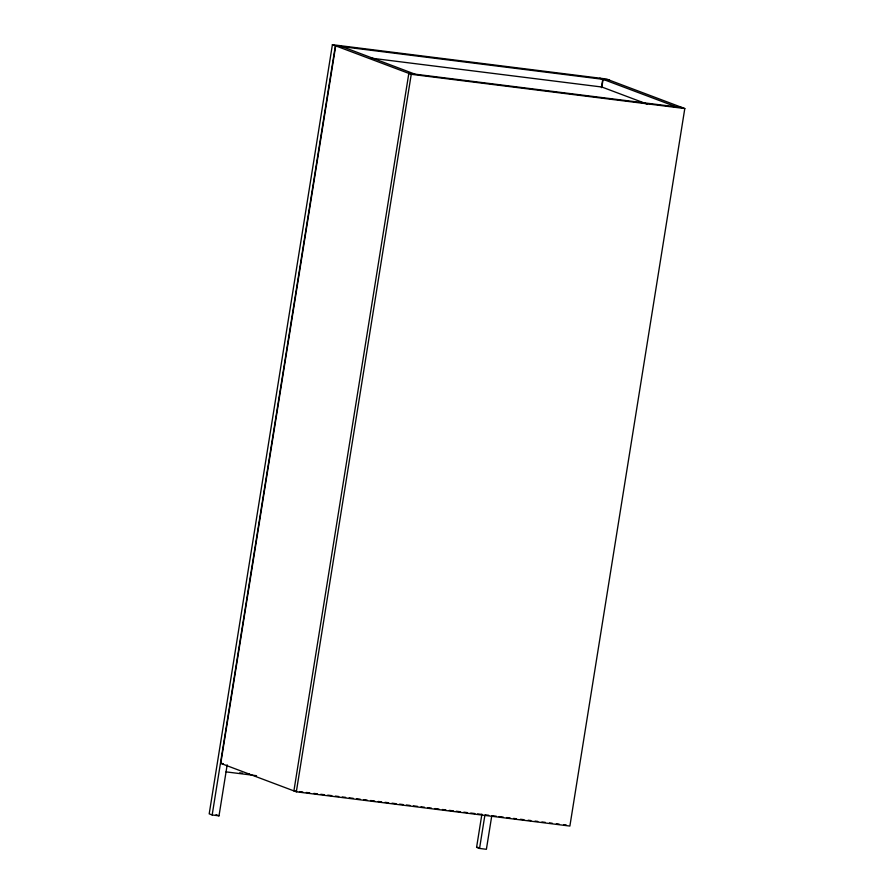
<?xml version="1.0" encoding="UTF-8"?>
<svg xmlns="http://www.w3.org/2000/svg" width="894" height="894" viewBox="0 0 894 894"><rect width="100%" height="100%" fill="white"/><g stroke="black" fill="none" stroke-linecap="round" stroke-linejoin="round"><path stroke-width="1.34" d="M332.4 44.7L335.362 45.817L609.596 80.147L606.624 79.03L332.4 44.7L209.196 813.853L212.169 814.97L219.008 815.831L227.177 764.828M212.169 814.97L335.362 45.817M220.773 763.375L335.708 45.862L411.251 74.303L684.804 108.543L569.88 826.056L296.327 791.816L220.773 763.375L223.243 763.677M296.327 791.816L411.251 74.303M491.7 816.222L486.392 849.3L479.553 848.44L476.591 847.322L481.888 814.244M479.553 848.44L484.861 815.362M601.427 87.556L602.757 79.287L599.785 78.169M601.774 87.59L603.092 79.331L676.222 106.855M371.032 58.132L601.863 87.02L647.569 104.229M682.379 107.626L408.826 73.386L293.902 790.911L296.663 791.257M239.704 772.841L242.475 773.187M246.632 773.712L249.404 774.059M226.048 771.88L256.533 775.69M299.423 791.592L302.82 792.017M306.34 792.464L309.726 792.889M313.872 793.403L317.392 793.85M320.79 794.274L324.298 794.71M327.696 795.135L331.842 795.66M335.351 796.096L338.759 796.52M342.257 796.956L345.665 797.381M349.163 797.828L353.309 798.342M356.728 798.767L360.215 799.202M363.634 799.638L367.121 800.074M370.552 800.499L374.698 801.024M378.173 801.449L381.604 801.884M385.079 802.32L388.521 802.745M391.997 803.181L396.131 803.706M399.573 804.131L403.049 804.566M406.491 805.002L409.955 805.427M413.397 805.863L417.543 806.377M421.007 806.813L424.46 807.248M427.913 807.684L431.366 808.109M434.819 808.545L438.965 809.059M442.418 809.495L445.871 809.93M449.336 810.366L453.481 810.88M456.242 811.227L460.388 811.741M463.83 812.177L467.305 812.612M470.736 813.037L474.882 813.562M477.642 813.909L481.788 814.423M485.274 814.859L488.705 815.283M492.181 815.719L496.326 816.244M499.098 816.591L503.244 817.105M506.663 817.541L510.15 817.976M513.569 818.401L516.33 818.748M520.476 819.262L523.973 819.709M528.119 820.223L530.88 820.569M535.037 821.083L537.797 821.43M541.943 821.955L545.34 822.379M549.486 822.893L552.246 823.24M556.392 823.765L559.163 824.112M563.756 824.681L566.215 824.994M476.591 847.322L479.329 847.668M609.25 80.102L684.804 108.543M339.228 45.56L414.984 74.157M216.035 814.713L219.008 815.831"/></g></svg>
